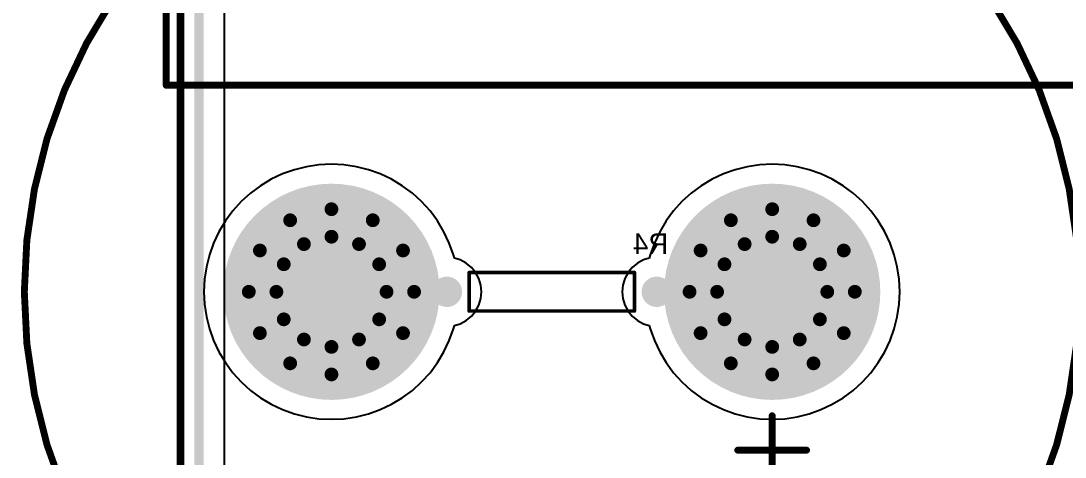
# Model space of a CAD drawing. Extents: x 69 to 227, y 90 to 377.
# Drawn here: x 69.5 to 145.3, y 221.5 to 253.2 of the extents above; entities that cross this region are included whole.
import ezdxf

# ---------------------------------------------------------------- set-up
doc = ezdxf.new("R2010")
doc.units = 0
doc.layers.get('0').update_dxf_attribs({"linetype": 'CONTINUOUS'})
for name, color, linetype in [('BOTTOMLAYER', 5, 'CONTINUOUS'), ('BOTTOMOVERLAY', 54, 'CONTINUOUS'), ('BOTTOMSOLDER', 6, 'CONTINUOUS'), ('MECHANICAL4', 56, 'CONTINUOUS'), ('MULTILAYER', 9, 'CONTINUOUS'), ('TOPLAYER', 1, 'CONTINUOUS'), ('TOPOVERLAY', 2, 'CONTINUOUS'), ('TOPSOLDER', 216, 'CONTINUOUS')]:
    doc.layers.add(name, color=color, linetype=linetype)

# ---------------------------------------------------------------- blocks, each defined once
blk = doc.blocks.new('R___A_____0_6___B_7')
at = {"layer": 'BOTTOMLAYER', "const_width": 1}
for points in [[(-8.12, 0, 1), (-7.12, 0, 1)], [(7.12, 0, 1), (8.12, 0, 1)]]:
    blk.add_lwpolyline(points, format="xyb", close=True, dxfattribs=at)
at = {"layer": 'BOTTOMOVERLAY', "const_width": 0.254}
for points in [[(-6, -1.4), (-6, 1.4)], [(-6, 1.4), (6, 1.4)], [(6, -1.4), (6, 1.4)], [(-6, -1.4), (6, -1.4)]]:
    blk.add_lwpolyline(points, dxfattribs=at)
at = {"layer": 'BOTTOMOVERLAY', "const_width": 0.127}
for points in [[(-6.064, 1.4, 1), (-5.937, 1.4, 1)], [(-6.064, 1.4, 1), (-5.937, 1.4, 1)], [(5.937, 1.4, 1), (6.064, 1.4, 1)], [(5.937, 1.4, 1), (6.064, 1.4, 1)], [(-6.064, -1.4, 1), (-5.937, -1.4, 1)], [(-6.064, -1.4, 1), (-5.937, -1.4, 1)], [(5.937, -1.4, 1), (6.064, -1.4, 1)], [(5.937, -1.4, 1), (6.064, -1.4, 1)]]:
    blk.add_lwpolyline(points, format="xyb", close=True, dxfattribs=at)
at = {"layer": 'BOTTOMSOLDER', "const_width": 1.102}
for points in [[(-8.171, 0, 1), (-7.069, 0, 1)], [(7.069, 0, 1), (8.171, 0, 1)]]:
    blk.add_lwpolyline(points, format="xyb", close=True, dxfattribs=at)
at = {"layer": 'MULTILAYER', "const_width": 1}
for points in [[(-8.12, 0, 1), (-7.12, 0, 1)], [(7.12, 0, 1), (8.12, 0, 1)]]:
    blk.add_lwpolyline(points, format="xyb", close=True, dxfattribs=at)
at = {"layer": 'TOPLAYER', "const_width": 1}
for points in [[(-8.12, 0, 1), (-7.12, 0, 1)], [(7.12, 0, 1), (8.12, 0, 1)]]:
    blk.add_lwpolyline(points, format="xyb", close=True, dxfattribs=at)
at = {"layer": 'TOPSOLDER', "const_width": 1.102}
for points in [[(-8.171, 0, 1), (-7.069, 0, 1)], [(7.069, 0, 1), (8.171, 0, 1)]]:
    blk.add_lwpolyline(points, format="xyb", close=True, dxfattribs=at)
blk = doc.blocks.new('PEH200YV447BMB2_19')
at = {"layer": 'BOTTOMLAYER', "const_width": 7.75}
for points in [[(-19.875, 0, 1), (-12.125, 0, 1)], [(12.125, 0, 1), (19.875, 0, 1)]]:
    blk.add_lwpolyline(points, format="xyb", close=True, dxfattribs=at)
at = {"layer": 'BOTTOMSOLDER', "const_width": 7.852}
for points in [[(-19.926, 0, 1), (-12.074, 0, 1)], [(12.074, 0, 1), (19.926, 0, 1)]]:
    blk.add_lwpolyline(points, format="xyb", close=True, dxfattribs=at)
at = {"layer": 'MULTILAYER', "const_width": 7.75}
for points in [[(-19.875, 0, 1), (-12.125, 0, 1)], [(12.125, 0, 1), (19.875, 0, 1)]]:
    blk.add_lwpolyline(points, format="xyb", close=True, dxfattribs=at)
at = {"layer": 'TOPLAYER', "const_width": 7.75}
for points in [[(-19.875, 0, 1), (-12.125, 0, 1)], [(12.125, 0, 1), (19.875, 0, 1)]]:
    blk.add_lwpolyline(points, format="xyb", close=True, dxfattribs=at)
at = {"layer": 'TOPOVERLAY'}
for points, const_width in [([(38.3, 0, 1), (-38.3, 0, 1)], 0.5), ([(-18.625, 11.5, 1), (-18.375, 11.5, 1)], 0.25), ([(-13.625, 11.5, 1), (-13.375, 11.5, 1)], 0.25), ([(-16.125, 9, 1), (-15.875, 9, 1)], 0.25), ([(38.175, 0, 1), (38.425, 0, 1)], 0.25)]:
    blk.add_lwpolyline(points, format="xyb", close=True, dxfattribs=dict(at, const_width=const_width))
at = {"layer": 'TOPOVERLAY', "const_width": 0.5}
for points in [[(-16, 14), (-16, 9)], [(-13.5, 11.5), (-18.5, 11.5)]]:
    blk.add_lwpolyline(points, dxfattribs=at)
at = {"layer": 'TOPSOLDER', "const_width": 7.852}
for points in [[(-19.926, 0, 1), (-12.074, 0, 1)], [(12.074, 0, 1), (19.926, 0, 1)]]:
    blk.add_lwpolyline(points, format="xyb", close=True, dxfattribs=at)
blk = doc.blocks.new('CM300_SKM200_DUAL_FOOTPRI0')
at = {"layer": 'BOTTOMOVERLAY', "const_width": 0.5}
for points in [[(-55, -40), (-55, 40)], [(-55, -40), (55, -40)]]:
    blk.add_lwpolyline(points, dxfattribs=at)
at = {"layer": 'BOTTOMOVERLAY', "const_width": 0.25}
blk.add_lwpolyline([(-55.125, -40, 1), (-54.875, -40, 1)], format="xyb", close=True, dxfattribs=at)
blk.add_lwpolyline([(-55.125, -40, 1), (-54.875, -40, 1)], format="xyb", close=True, dxfattribs=at)

msp = doc.modelspace()

# ---------------------------------------------------------------- linework, layer by layer
at = {"layer": 'BOTTOMLAYER'}
for p, q in [((81.255, 196.857), (81.255, 270.143)), ((91.092, 242.717), (90.193, 242.583)), ((92, 242.761), (91.092, 242.717)), ((92.908, 242.717), (92, 242.761)), ((93.807, 242.583), (92.908, 242.717)), ((123.092, 242.717), (122.193, 242.583)), ((124, 242.761), (123.092, 242.717)), ((124.908, 242.717), (124, 242.761)), ((125.807, 242.583), (124.908, 242.717)), ((88.456, 242.056), (87.634, 241.668)), ((89.312, 242.362), (88.456, 242.056)), ((90.193, 242.583), (89.312, 242.362)), ((94.688, 242.362), (93.807, 242.583)), ((95.544, 242.056), (94.688, 242.362)), ((96.366, 241.668), (95.544, 242.056)), ((120.456, 242.056), (119.634, 241.668)), ((121.312, 242.362), (120.456, 242.056)), ((122.193, 242.583), (121.312, 242.362)), ((126.688, 242.362), (125.807, 242.583)), ((127.544, 242.056), (126.688, 242.362)), ((128.366, 241.668), (127.544, 242.056)), ((86.855, 241.2), (86.125, 240.659)), ((87.634, 241.668), (86.855, 241.2)), ((97.145, 241.2), (96.366, 241.668)), ((97.875, 240.659), (97.145, 241.2)), ((118.855, 241.2), (118.125, 240.659)), ((119.634, 241.668), (118.855, 241.2)), ((129.145, 241.2), (128.366, 241.668)), ((129.875, 240.659), (129.145, 241.2)), ((86.125, 240.659), (85.451, 240.049)), ((98.549, 240.049), (97.875, 240.659)), ((118.125, 240.659), (117.451, 240.049)), ((130.549, 240.049), (129.875, 240.659)), ((85.451, 240.049), (84.841, 239.375)), ((99.159, 239.375), (98.549, 240.049)), ((117.451, 240.049), (116.841, 239.375)), ((131.159, 239.375), (130.549, 240.049)), ((84.841, 239.375), (84.3, 238.645)), ((99.7, 238.645), (99.159, 239.375)), ((116.841, 239.375), (116.3, 238.645)), ((131.7, 238.645), (131.159, 239.375)), ((84.3, 238.645), (83.832, 237.866)), ((100.168, 237.866), (99.7, 238.645)), ((116.3, 238.645), (115.832, 237.866)), ((132.168, 237.866), (131.7, 238.645)), ((83.832, 237.866), (83.444, 237.044)), ((100.556, 237.044), (100.168, 237.866)), ((115.832, 237.866), (115.444, 237.044)), ((132.556, 237.044), (132.168, 237.866)), ((83.444, 237.044), (83.138, 236.188)), ((100.862, 236.188), (100.556, 237.044)), ((115.444, 237.044), (115.138, 236.188)), ((132.862, 236.188), (132.556, 237.044)), ((83.138, 236.188), (82.917, 235.307)), ((100.923, 235.948), (100.862, 236.188)), ((101.341, 235.821), (100.923, 235.948)), ((101.776, 235.589), (101.341, 235.821)), ((114.659, 235.821), (114.224, 235.589)), ((115.077, 235.948), (114.659, 235.821)), ((115.138, 236.188), (115.077, 235.948)), ((133.083, 235.307), (132.862, 236.188)), ((82.917, 235.307), (82.783, 234.408)), ((102.156, 235.276), (101.776, 235.589)), ((102.469, 234.896), (102.156, 235.276)), ((113.844, 235.276), (113.531, 234.896)), ((114.224, 235.589), (113.844, 235.276)), ((133.217, 234.408), (133.083, 235.307)), ((82.783, 234.408), (82.739, 233.5)), ((102.701, 234.461), (102.469, 234.896)), ((102.844, 233.99), (102.701, 234.461)), ((113.299, 234.461), (113.156, 233.99)), ((113.531, 234.896), (113.299, 234.461)), ((133.261, 233.5), (133.217, 234.408)), ((102.892, 233.5), (102.844, 233.99)), ((113.156, 233.99), (113.108, 233.5)), ((82.739, 233.5), (82.783, 232.592)), ((102.701, 232.539), (102.844, 233.01)), ((102.844, 233.01), (102.892, 233.5)), ((113.108, 233.5), (113.156, 233.01)), ((113.156, 233.01), (113.299, 232.539)), ((133.217, 232.592), (133.261, 233.5)), ((82.783, 232.592), (82.917, 231.693)), ((102.156, 231.724), (102.469, 232.104)), ((102.469, 232.104), (102.701, 232.539)), ((113.299, 232.539), (113.531, 232.104)), ((113.531, 232.104), (113.844, 231.724)), ((133.083, 231.693), (133.217, 232.592)), ((82.917, 231.693), (83.138, 230.812)), ((101.341, 231.179), (101.776, 231.411)), ((101.776, 231.411), (102.156, 231.724)), ((113.844, 231.724), (114.224, 231.411)), ((114.224, 231.411), (114.659, 231.179)), ((132.862, 230.812), (133.083, 231.693)), ((83.138, 230.812), (83.444, 229.956)), ((100.556, 229.956), (100.862, 230.812)), ((100.862, 230.812), (100.923, 231.052)), ((100.923, 231.052), (101.341, 231.179)), ((114.659, 231.179), (115.077, 231.052)), ((115.077, 231.052), (115.138, 230.812)), ((115.138, 230.812), (115.444, 229.956)), ((132.556, 229.956), (132.862, 230.812)), ((83.444, 229.956), (83.832, 229.134)), ((100.168, 229.134), (100.556, 229.956)), ((115.444, 229.956), (115.832, 229.134)), ((132.168, 229.134), (132.556, 229.956)), ((83.832, 229.134), (84.3, 228.355)), ((99.7, 228.355), (100.168, 229.134)), ((115.832, 229.134), (116.3, 228.355)), ((131.7, 228.355), (132.168, 229.134)), ((84.3, 228.355), (84.841, 227.625)), ((99.159, 227.625), (99.7, 228.355)), ((116.3, 228.355), (116.841, 227.625)), ((131.159, 227.625), (131.7, 228.355)), ((84.841, 227.625), (85.451, 226.951)), ((98.549, 226.951), (99.159, 227.625)), ((116.841, 227.625), (117.451, 226.951)), ((130.549, 226.951), (131.159, 227.625)), ((85.451, 226.951), (86.125, 226.341)), ((97.875, 226.341), (98.549, 226.951)), ((117.451, 226.951), (118.125, 226.341)), ((129.875, 226.341), (130.549, 226.951)), ((86.125, 226.341), (86.855, 225.8)), ((97.145, 225.8), (97.875, 226.341)), ((118.125, 226.341), (118.855, 225.8)), ((129.145, 225.8), (129.875, 226.341)), ((86.855, 225.8), (87.634, 225.332)), ((87.634, 225.332), (88.456, 224.944)), ((95.544, 224.944), (96.366, 225.332)), ((96.366, 225.332), (97.145, 225.8)), ((118.855, 225.8), (119.634, 225.332)), ((119.634, 225.332), (120.456, 224.944)), ((127.544, 224.944), (128.366, 225.332)), ((128.366, 225.332), (129.145, 225.8)), ((88.456, 224.944), (89.312, 224.638)), ((89.312, 224.638), (90.193, 224.417)), ((93.807, 224.417), (94.688, 224.638)), ((94.688, 224.638), (95.544, 224.944)), ((120.456, 224.944), (121.312, 224.638)), ((121.312, 224.638), (122.193, 224.417)), ((125.807, 224.417), (126.688, 224.638)), ((126.688, 224.638), (127.544, 224.944)), ((90.193, 224.417), (91.092, 224.283)), ((91.092, 224.283), (92, 224.239)), ((92, 224.239), (92.908, 224.283)), ((92.908, 224.283), (93.807, 224.417)), ((122.193, 224.417), (123.092, 224.283)), ((123.092, 224.283), (124, 224.239)), ((124, 224.239), (124.908, 224.283)), ((124.908, 224.283), (125.807, 224.417))]:
    msp.add_line(p, q, dxfattribs=at)
at = {"layer": 'BOTTOMLAYER', "const_width": 0.5}
for points in [[(91.75, 239.5, 1), (92.25, 239.5, 1)], [(123.75, 239.5, 1), (124.25, 239.5, 1)], [(88.75, 238.696, 1), (89.25, 238.696, 1)], [(94.75, 238.696, 1), (95.25, 238.696, 1)], [(120.75, 238.696, 1), (121.25, 238.696, 1)], [(126.75, 238.696, 1), (127.25, 238.696, 1)], [(89.75, 236.964, 1), (90.25, 236.964, 1)], [(91.75, 237.5, 1), (92.25, 237.5, 1)], [(93.75, 236.964, 1), (94.25, 236.964, 1)], [(121.75, 236.964, 1), (122.25, 236.964, 1)], [(123.75, 237.5, 1), (124.25, 237.5, 1)], [(125.75, 236.964, 1), (126.25, 236.964, 1)], [(86.554, 236.5, 1), (87.054, 236.5, 1)], [(96.946, 236.5, 1), (97.446, 236.5, 1)], [(118.554, 236.5, 1), (119.054, 236.5, 1)], [(128.946, 236.5, 1), (129.446, 236.5, 1)], [(88.286, 235.5, 1), (88.786, 235.5, 1)], [(95.214, 235.5, 1), (95.714, 235.5, 1)], [(120.286, 235.5, 1), (120.786, 235.5, 1)], [(127.214, 235.5, 1), (127.714, 235.5, 1)], [(85.75, 233.5, 1), (86.25, 233.5, 1)], [(87.75, 233.5, 1), (88.25, 233.5, 1)], [(95.75, 233.5, 1), (96.25, 233.5, 1)], [(97.75, 233.5, 1), (98.25, 233.5, 1)], [(117.75, 233.5, 1), (118.25, 233.5, 1)], [(119.75, 233.5, 1), (120.25, 233.5, 1)], [(127.75, 233.5, 1), (128.25, 233.5, 1)], [(129.75, 233.5, 1), (130.25, 233.5, 1)], [(88.286, 231.5, 1), (88.786, 231.5, 1)], [(95.214, 231.5, 1), (95.714, 231.5, 1)], [(120.286, 231.5, 1), (120.786, 231.5, 1)], [(127.214, 231.5, 1), (127.714, 231.5, 1)], [(86.554, 230.5, 1), (87.054, 230.5, 1)], [(89.75, 230.036, 1), (90.25, 230.036, 1)], [(93.75, 230.036, 1), (94.25, 230.036, 1)], [(96.946, 230.5, 1), (97.446, 230.5, 1)], [(118.554, 230.5, 1), (119.054, 230.5, 1)], [(121.75, 230.036, 1), (122.25, 230.036, 1)], [(125.75, 230.036, 1), (126.25, 230.036, 1)], [(128.946, 230.5, 1), (129.446, 230.5, 1)], [(91.75, 229.5, 1), (92.25, 229.5, 1)], [(123.75, 229.5, 1), (124.25, 229.5, 1)], [(88.75, 228.304, 1), (89.25, 228.304, 1)], [(94.75, 228.304, 1), (95.25, 228.304, 1)], [(120.75, 228.304, 1), (121.25, 228.304, 1)], [(126.75, 228.304, 1), (127.25, 228.304, 1)], [(91.75, 227.5, 1), (92.25, 227.5, 1)], [(123.75, 227.5, 1), (124.25, 227.5, 1)]]:
    msp.add_lwpolyline(points, format="xyb", close=True, dxfattribs=at)
at = {"layer": 'BOTTOMSOLDER', "const_width": 0.602}
for points in [[(91.699, 239.5, 1), (92.301, 239.5, 1)], [(123.699, 239.5, 1), (124.301, 239.5, 1)], [(88.699, 238.696, 1), (89.301, 238.696, 1)], [(94.699, 238.696, 1), (95.301, 238.696, 1)], [(120.699, 238.696, 1), (121.301, 238.696, 1)], [(126.699, 238.696, 1), (127.301, 238.696, 1)], [(91.699, 237.5, 1), (92.301, 237.5, 1)], [(123.699, 237.5, 1), (124.301, 237.5, 1)], [(89.699, 236.964, 1), (90.301, 236.964, 1)], [(93.699, 236.964, 1), (94.301, 236.964, 1)], [(121.699, 236.964, 1), (122.301, 236.964, 1)], [(125.699, 236.964, 1), (126.301, 236.964, 1)], [(86.503, 236.5, 1), (87.105, 236.5, 1)], [(96.895, 236.5, 1), (97.497, 236.5, 1)], [(118.503, 236.5, 1), (119.105, 236.5, 1)], [(128.895, 236.5, 1), (129.497, 236.5, 1)], [(88.235, 235.5, 1), (88.837, 235.5, 1)], [(95.163, 235.5, 1), (95.765, 235.5, 1)], [(120.235, 235.5, 1), (120.837, 235.5, 1)], [(127.163, 235.5, 1), (127.765, 235.5, 1)], [(85.699, 233.5, 1), (86.301, 233.5, 1)], [(87.699, 233.5, 1), (88.301, 233.5, 1)], [(95.699, 233.5, 1), (96.301, 233.5, 1)], [(97.699, 233.5, 1), (98.301, 233.5, 1)], [(117.699, 233.5, 1), (118.301, 233.5, 1)], [(119.699, 233.5, 1), (120.301, 233.5, 1)], [(127.699, 233.5, 1), (128.301, 233.5, 1)], [(129.699, 233.5, 1), (130.301, 233.5, 1)], [(88.235, 231.5, 1), (88.837, 231.5, 1)], [(95.163, 231.5, 1), (95.765, 231.5, 1)], [(120.235, 231.5, 1), (120.837, 231.5, 1)], [(127.163, 231.5, 1), (127.765, 231.5, 1)], [(86.503, 230.5, 1), (87.105, 230.5, 1)], [(89.699, 230.036, 1), (90.301, 230.036, 1)], [(93.699, 230.036, 1), (94.301, 230.036, 1)], [(96.895, 230.5, 1), (97.497, 230.5, 1)], [(118.503, 230.5, 1), (119.105, 230.5, 1)], [(121.699, 230.036, 1), (122.301, 230.036, 1)], [(125.699, 230.036, 1), (126.301, 230.036, 1)], [(128.895, 230.5, 1), (129.497, 230.5, 1)], [(91.699, 229.5, 1), (92.301, 229.5, 1)], [(123.699, 229.5, 1), (124.301, 229.5, 1)], [(88.699, 228.304, 1), (89.301, 228.304, 1)], [(94.699, 228.304, 1), (95.301, 228.304, 1)], [(120.699, 228.304, 1), (121.301, 228.304, 1)], [(126.699, 228.304, 1), (127.301, 228.304, 1)], [(91.699, 227.5, 1), (92.301, 227.5, 1)], [(123.699, 227.5, 1), (124.301, 227.5, 1)]]:
    msp.add_lwpolyline(points, format="xyb", close=True, dxfattribs=at)
at = {"layer": 'MECHANICAL4', "const_width": 0.5}
msp.add_lwpolyline([(81, 376.5), (81, 90.5)], dxfattribs=at)
at = {"layer": 'MULTILAYER', "const_width": 0.5}
for points in [[(91.75, 239.5, 1), (92.25, 239.5, 1)], [(123.75, 239.5, 1), (124.25, 239.5, 1)], [(88.75, 238.696, 1), (89.25, 238.696, 1)], [(94.75, 238.696, 1), (95.25, 238.696, 1)], [(120.75, 238.696, 1), (121.25, 238.696, 1)], [(126.75, 238.696, 1), (127.25, 238.696, 1)], [(89.75, 236.964, 1), (90.25, 236.964, 1)], [(91.75, 237.5, 1), (92.25, 237.5, 1)], [(93.75, 236.964, 1), (94.25, 236.964, 1)], [(121.75, 236.964, 1), (122.25, 236.964, 1)], [(123.75, 237.5, 1), (124.25, 237.5, 1)], [(125.75, 236.964, 1), (126.25, 236.964, 1)], [(86.554, 236.5, 1), (87.054, 236.5, 1)], [(96.946, 236.5, 1), (97.446, 236.5, 1)], [(118.554, 236.5, 1), (119.054, 236.5, 1)], [(128.946, 236.5, 1), (129.446, 236.5, 1)], [(88.286, 235.5, 1), (88.786, 235.5, 1)], [(95.214, 235.5, 1), (95.714, 235.5, 1)], [(120.286, 235.5, 1), (120.786, 235.5, 1)], [(127.214, 235.5, 1), (127.714, 235.5, 1)], [(85.75, 233.5, 1), (86.25, 233.5, 1)], [(87.75, 233.5, 1), (88.25, 233.5, 1)], [(95.75, 233.5, 1), (96.25, 233.5, 1)], [(97.75, 233.5, 1), (98.25, 233.5, 1)], [(117.75, 233.5, 1), (118.25, 233.5, 1)], [(119.75, 233.5, 1), (120.25, 233.5, 1)], [(127.75, 233.5, 1), (128.25, 233.5, 1)], [(129.75, 233.5, 1), (130.25, 233.5, 1)], [(88.286, 231.5, 1), (88.786, 231.5, 1)], [(95.214, 231.5, 1), (95.714, 231.5, 1)], [(120.286, 231.5, 1), (120.786, 231.5, 1)], [(127.214, 231.5, 1), (127.714, 231.5, 1)], [(86.554, 230.5, 1), (87.054, 230.5, 1)], [(89.75, 230.036, 1), (90.25, 230.036, 1)], [(93.75, 230.036, 1), (94.25, 230.036, 1)], [(96.946, 230.5, 1), (97.446, 230.5, 1)], [(118.554, 230.5, 1), (119.054, 230.5, 1)], [(121.75, 230.036, 1), (122.25, 230.036, 1)], [(125.75, 230.036, 1), (126.25, 230.036, 1)], [(128.946, 230.5, 1), (129.446, 230.5, 1)], [(91.75, 229.5, 1), (92.25, 229.5, 1)], [(123.75, 229.5, 1), (124.25, 229.5, 1)], [(88.75, 228.304, 1), (89.25, 228.304, 1)], [(94.75, 228.304, 1), (95.25, 228.304, 1)], [(120.75, 228.304, 1), (121.25, 228.304, 1)], [(126.75, 228.304, 1), (127.25, 228.304, 1)], [(91.75, 227.5, 1), (92.25, 227.5, 1)], [(123.75, 227.5, 1), (124.25, 227.5, 1)]]:
    msp.add_lwpolyline(points, format="xyb", close=True, dxfattribs=at)
at = {"layer": 'TOPLAYER'}
for p, q in [((84.226, 196.191), (84.226, 270.809)), ((123.092, 242.717), (122.193, 242.583)), ((124, 242.761), (123.092, 242.717)), ((124.908, 242.717), (124, 242.761)), ((125.807, 242.583), (124.908, 242.717)), ((120.456, 242.056), (119.634, 241.668)), ((121.312, 242.362), (120.456, 242.056)), ((122.193, 242.583), (121.312, 242.362)), ((126.688, 242.362), (125.807, 242.583)), ((127.544, 242.056), (126.688, 242.362)), ((128.366, 241.668), (127.544, 242.056)), ((118.855, 241.2), (118.125, 240.659)), ((119.634, 241.668), (118.855, 241.2)), ((129.145, 241.2), (128.366, 241.668)), ((129.875, 240.659), (129.145, 241.2)), ((118.125, 240.659), (117.451, 240.049)), ((130.549, 240.049), (129.875, 240.659)), ((117.451, 240.049), (116.841, 239.375)), ((131.159, 239.375), (130.549, 240.049)), ((116.841, 239.375), (116.3, 238.645)), ((131.7, 238.645), (131.159, 239.375)), ((116.3, 238.645), (115.832, 237.866)), ((132.168, 237.866), (131.7, 238.645)), ((115.832, 237.866), (115.444, 237.044)), ((132.556, 237.044), (132.168, 237.866)), ((115.444, 237.044), (115.138, 236.188)), ((132.862, 236.188), (132.556, 237.044)), ((114.659, 235.821), (114.224, 235.589)), ((115.077, 235.948), (114.659, 235.821)), ((115.138, 236.188), (115.077, 235.948)), ((133.083, 235.307), (132.862, 236.188)), ((113.844, 235.276), (113.531, 234.896)), ((114.224, 235.589), (113.844, 235.276)), ((133.217, 234.408), (133.083, 235.307)), ((113.299, 234.461), (113.156, 233.99)), ((113.531, 234.896), (113.299, 234.461)), ((133.261, 233.5), (133.217, 234.408)), ((113.156, 233.99), (113.108, 233.5)), ((113.108, 233.5), (113.156, 233.01)), ((113.156, 233.01), (113.299, 232.539)), ((133.217, 232.592), (133.261, 233.5)), ((113.299, 232.539), (113.531, 232.104)), ((113.531, 232.104), (113.844, 231.724)), ((133.083, 231.693), (133.217, 232.592)), ((113.844, 231.724), (114.224, 231.411)), ((114.224, 231.411), (114.659, 231.179)), ((132.862, 230.812), (133.083, 231.693)), ((114.659, 231.179), (115.077, 231.052)), ((115.077, 231.052), (115.138, 230.812)), ((115.138, 230.812), (115.444, 229.956)), ((132.556, 229.956), (132.862, 230.812)), ((115.444, 229.956), (115.832, 229.134)), ((132.168, 229.134), (132.556, 229.956)), ((115.832, 229.134), (116.3, 228.355)), ((131.7, 228.355), (132.168, 229.134)), ((116.3, 228.355), (116.841, 227.625)), ((131.159, 227.625), (131.7, 228.355)), ((116.841, 227.625), (117.451, 226.951)), ((130.549, 226.951), (131.159, 227.625)), ((117.451, 226.951), (118.125, 226.341)), ((129.875, 226.341), (130.549, 226.951)), ((118.125, 226.341), (118.855, 225.8)), ((129.145, 225.8), (129.875, 226.341)), ((118.855, 225.8), (119.634, 225.332)), ((119.634, 225.332), (120.456, 224.944)), ((127.544, 224.944), (128.366, 225.332)), ((128.366, 225.332), (129.145, 225.8)), ((120.456, 224.944), (121.312, 224.638)), ((121.312, 224.638), (122.193, 224.417)), ((125.807, 224.417), (126.688, 224.638)), ((126.688, 224.638), (127.544, 224.944)), ((122.193, 224.417), (123.092, 224.283)), ((123.092, 224.283), (124, 224.239)), ((124, 224.239), (124.908, 224.283)), ((124.908, 224.283), (125.807, 224.417))]:
    msp.add_line(p, q, dxfattribs=at)
at = {"layer": 'TOPLAYER', "const_width": 0.675}
msp.add_lwpolyline([(82.38, 272.5), (82.38, 194.5)], dxfattribs=at)
at = {"layer": 'TOPLAYER', "const_width": 0.5}
for points in [[(91.75, 239.5, 1), (92.25, 239.5, 1)], [(123.75, 239.5, 1), (124.25, 239.5, 1)], [(88.75, 238.696, 1), (89.25, 238.696, 1)], [(94.75, 238.696, 1), (95.25, 238.696, 1)], [(120.75, 238.696, 1), (121.25, 238.696, 1)], [(126.75, 238.696, 1), (127.25, 238.696, 1)], [(89.75, 236.964, 1), (90.25, 236.964, 1)], [(91.75, 237.5, 1), (92.25, 237.5, 1)], [(93.75, 236.964, 1), (94.25, 236.964, 1)], [(121.75, 236.964, 1), (122.25, 236.964, 1)], [(123.75, 237.5, 1), (124.25, 237.5, 1)], [(125.75, 236.964, 1), (126.25, 236.964, 1)], [(86.554, 236.5, 1), (87.054, 236.5, 1)], [(96.946, 236.5, 1), (97.446, 236.5, 1)], [(118.554, 236.5, 1), (119.054, 236.5, 1)], [(128.946, 236.5, 1), (129.446, 236.5, 1)], [(88.286, 235.5, 1), (88.786, 235.5, 1)], [(95.214, 235.5, 1), (95.714, 235.5, 1)], [(120.286, 235.5, 1), (120.786, 235.5, 1)], [(127.214, 235.5, 1), (127.714, 235.5, 1)], [(85.75, 233.5, 1), (86.25, 233.5, 1)], [(87.75, 233.5, 1), (88.25, 233.5, 1)], [(95.75, 233.5, 1), (96.25, 233.5, 1)], [(97.75, 233.5, 1), (98.25, 233.5, 1)], [(117.75, 233.5, 1), (118.25, 233.5, 1)], [(119.75, 233.5, 1), (120.25, 233.5, 1)], [(127.75, 233.5, 1), (128.25, 233.5, 1)], [(129.75, 233.5, 1), (130.25, 233.5, 1)], [(88.286, 231.5, 1), (88.786, 231.5, 1)], [(95.214, 231.5, 1), (95.714, 231.5, 1)], [(120.286, 231.5, 1), (120.786, 231.5, 1)], [(127.214, 231.5, 1), (127.714, 231.5, 1)], [(86.554, 230.5, 1), (87.054, 230.5, 1)], [(89.75, 230.036, 1), (90.25, 230.036, 1)], [(93.75, 230.036, 1), (94.25, 230.036, 1)], [(96.946, 230.5, 1), (97.446, 230.5, 1)], [(118.554, 230.5, 1), (119.054, 230.5, 1)], [(121.75, 230.036, 1), (122.25, 230.036, 1)], [(125.75, 230.036, 1), (126.25, 230.036, 1)], [(128.946, 230.5, 1), (129.446, 230.5, 1)], [(91.75, 229.5, 1), (92.25, 229.5, 1)], [(123.75, 229.5, 1), (124.25, 229.5, 1)], [(88.75, 228.304, 1), (89.25, 228.304, 1)], [(94.75, 228.304, 1), (95.25, 228.304, 1)], [(120.75, 228.304, 1), (121.25, 228.304, 1)], [(126.75, 228.304, 1), (127.25, 228.304, 1)], [(91.75, 227.5, 1), (92.25, 227.5, 1)], [(123.75, 227.5, 1), (124.25, 227.5, 1)]]:
    msp.add_lwpolyline(points, format="xyb", close=True, dxfattribs=at)
at = {"layer": 'TOPSOLDER', "const_width": 0.602}
for points in [[(91.699, 239.5, 1), (92.301, 239.5, 1)], [(123.699, 239.5, 1), (124.301, 239.5, 1)], [(88.699, 238.696, 1), (89.301, 238.696, 1)], [(94.699, 238.696, 1), (95.301, 238.696, 1)], [(120.699, 238.696, 1), (121.301, 238.696, 1)], [(126.699, 238.696, 1), (127.301, 238.696, 1)], [(91.699, 237.5, 1), (92.301, 237.5, 1)], [(123.699, 237.5, 1), (124.301, 237.5, 1)], [(89.699, 236.964, 1), (90.301, 236.964, 1)], [(93.699, 236.964, 1), (94.301, 236.964, 1)], [(121.699, 236.964, 1), (122.301, 236.964, 1)], [(125.699, 236.964, 1), (126.301, 236.964, 1)], [(86.503, 236.5, 1), (87.105, 236.5, 1)], [(96.895, 236.5, 1), (97.497, 236.5, 1)], [(118.503, 236.5, 1), (119.105, 236.5, 1)], [(128.895, 236.5, 1), (129.497, 236.5, 1)], [(88.235, 235.5, 1), (88.837, 235.5, 1)], [(95.163, 235.5, 1), (95.765, 235.5, 1)], [(120.235, 235.5, 1), (120.837, 235.5, 1)], [(127.163, 235.5, 1), (127.765, 235.5, 1)], [(85.699, 233.5, 1), (86.301, 233.5, 1)], [(87.699, 233.5, 1), (88.301, 233.5, 1)], [(95.699, 233.5, 1), (96.301, 233.5, 1)], [(97.699, 233.5, 1), (98.301, 233.5, 1)], [(117.699, 233.5, 1), (118.301, 233.5, 1)], [(119.699, 233.5, 1), (120.301, 233.5, 1)], [(127.699, 233.5, 1), (128.301, 233.5, 1)], [(129.699, 233.5, 1), (130.301, 233.5, 1)], [(88.235, 231.5, 1), (88.837, 231.5, 1)], [(95.163, 231.5, 1), (95.765, 231.5, 1)], [(120.235, 231.5, 1), (120.837, 231.5, 1)], [(127.163, 231.5, 1), (127.765, 231.5, 1)], [(86.503, 230.5, 1), (87.105, 230.5, 1)], [(89.699, 230.036, 1), (90.301, 230.036, 1)], [(93.699, 230.036, 1), (94.301, 230.036, 1)], [(96.895, 230.5, 1), (97.497, 230.5, 1)], [(118.503, 230.5, 1), (119.105, 230.5, 1)], [(121.699, 230.036, 1), (122.301, 230.036, 1)], [(125.699, 230.036, 1), (126.301, 230.036, 1)], [(128.895, 230.5, 1), (129.497, 230.5, 1)], [(91.699, 229.5, 1), (92.301, 229.5, 1)], [(123.699, 229.5, 1), (124.301, 229.5, 1)], [(88.699, 228.304, 1), (89.301, 228.304, 1)], [(94.699, 228.304, 1), (95.301, 228.304, 1)], [(120.699, 228.304, 1), (121.301, 228.304, 1)], [(126.699, 228.304, 1), (127.301, 228.304, 1)], [(91.699, 227.5, 1), (92.301, 227.5, 1)], [(123.699, 227.5, 1), (124.301, 227.5, 1)]]:
    msp.add_lwpolyline(points, format="xyb", close=True, dxfattribs=at)

# ---------------------------------------------------------------- block references
for name, p, rotation in [('CM300_SKM200_DUAL_FOOTPRI0', (135, 288.5), 360), ('PEH200YV447BMB2_19', (108, 233.5), 180), ('R___A_____0_6___B_7', (108, 233.5), 360)]:
    msp.add_blockref(name, p, dxfattribs=dict(rotation=rotation))

# ---------------------------------------------------------------- texts
at = {"layer": 'BOTTOMOVERLAY', "text_generation_flag": 2}
msp.add_text('R4', height=1.5, dxfattribs=at).set_placement((116.459, 236.245))

doc.saveas('drawing.dxf')
